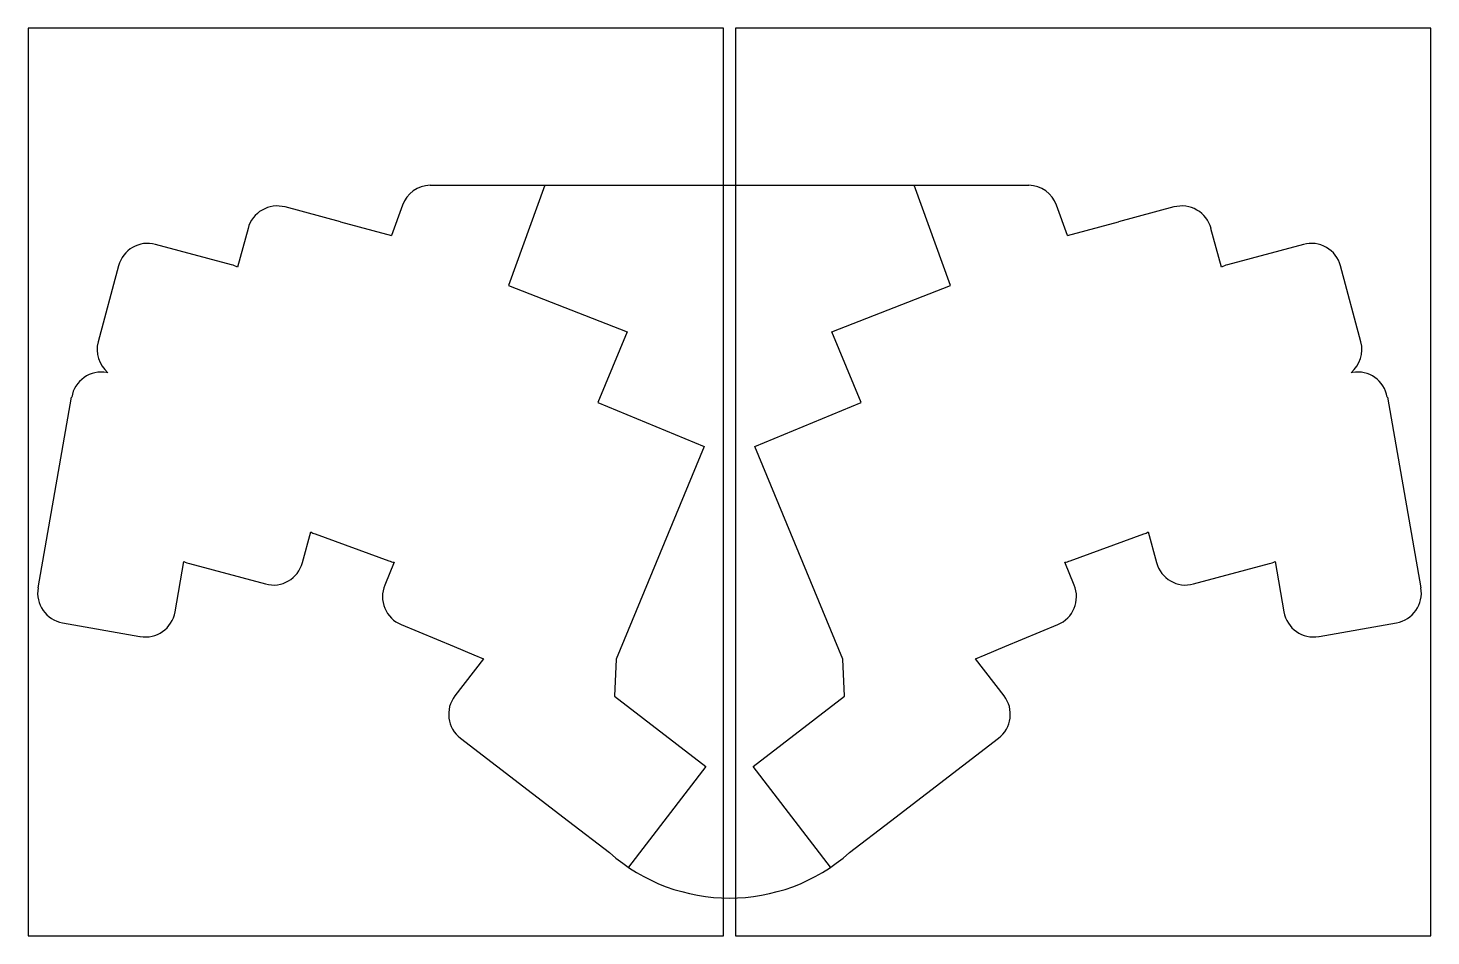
# Model space of a CAD drawing. Header units: millimetres. Extents: x 36 to 268, y -162 to -12.
import ezdxf

# ---------------------------------------------------------------- set-up
doc = ezdxf.new("R2010")
doc.units = ezdxf.units.MM

msp = doc.modelspace()

# ---------------------------------------------------------------- linework, layer by layer
at = {"linetype": 'CONTINUOUS'}
for p, q in [((150.89, -11.93), (35.89, -11.93)), ((35.89, -11.93), (35.89, -161.93)), ((150.89, -161.93), (150.89, -11.93)), ((267.85, -11.93), (152.85, -11.93)), ((152.85, -11.93), (152.85, -161.93)), ((267.85, -161.93), (267.85, -11.93)), ((102.37, -37.87), (201.37, -37.87)), ((102.37, -37.87), (102.37, -37.89)), ((121.36, -37.87), (115.32, -54.47)), ((188.42, -54.47), (182.38, -37.87)), ((201.37, -37.89), (201.37, -37.87)), ((87.55, -43.95), (78.38, -41.49)), ((97.81, -41.18), (95.97, -46.21)), ((207.77, -46.21), (205.94, -41.18)), ((225.36, -41.49), (216.19, -43.95)), ((87.56, -43.95), (95.97, -46.21)), ((207.77, -46.21), (216.18, -43.95)), ((72.26, -45.03), (70.54, -51.42)), ((233.2, -51.42), (231.48, -45.03)), ((69.53, -51.03), (56.97, -47.67)), ((246.77, -47.67), (234.21, -51.03)), ((50.85, -51.2), (47.48, -63.76)), ((256.26, -63.76), (252.89, -51.2)), ((115.32, -54.47), (134.95, -62.1)), ((168.79, -62.1), (188.42, -54.47)), ((134.95, -62.1), (130.1, -73.81)), ((173.64, -73.81), (168.79, -62.1)), ((49.08, -68.87), (48.9, -68.83)), ((254.85, -68.83), (254.66, -68.87)), ((37.55, -104.4), (43.1, -72.89)), ((130.1, -73.81), (147.66, -81.08)), ((156.08, -81.08), (173.64, -73.81)), ((260.64, -72.89), (266.19, -104.4)), ((147.66, -81.08), (133.12, -116.19)), ((170.62, -116.19), (156.08, -81.08)), ((81.27, -100.24), (82.63, -95.18)), ((83.35, -95.51), (95.57, -99.96)), ((208.17, -99.96), (220.39, -95.51)), ((221.11, -95.18), (222.47, -100.24)), ((60.2, -108.4), (61.67, -100.07)), ((62.59, -100.42), (75.15, -103.78)), ((96.45, -100.19), (94.88, -103.96)), ((208.86, -103.96), (207.29, -100.19)), ((228.59, -103.78), (241.15, -100.42)), ((242.07, -100.07), (243.54, -108.4)), ((41.6, -110.2), (54.4, -112.45)), ((97.59, -110.49), (106.37, -114.13)), ((197.37, -114.13), (206.15, -110.49)), ((249.34, -112.45), (262.14, -110.2)), ((106.37, -114.13), (109.6, -115.47)), ((106.37, -114.13), (106.37, -114.13)), ((109.6, -115.47), (109.6, -115.47)), ((109.6, -115.47), (111.18, -116.12)), ((192.56, -116.12), (194.14, -115.47)), ((194.14, -115.47), (197.37, -114.13)), ((111.18, -116.12), (106.47, -122.25)), ((133.12, -116.19), (132.88, -122.34)), ((170.87, -122.34), (170.62, -116.19)), ((197.27, -122.25), (192.56, -116.12)), ((132.88, -122.34), (147.95, -133.91)), ((155.79, -133.91), (170.87, -122.34)), ((107.4, -129.27), (125.25, -142.96)), ((178.49, -142.96), (196.34, -129.27)), ((147.95, -133.91), (135.16, -150.58)), ((168.58, -150.58), (155.79, -133.91)), ((125.25, -142.96), (125.25, -142.96)), ((125.25, -142.96), (132.02, -148.16)), ((171.72, -148.16), (178.49, -142.96)), ((35.89, -161.93), (150.89, -161.93)), ((152.85, -161.93), (267.85, -161.93))]:
    msp.add_line(p, q, dxfattribs=at)
for centre, radius, start, end in [((102.5, -42.89), 5, 91.5308, 160), ((201.24, -42.89), 5, 20, 88.4692), ((77.09, -46.32), 5, 75, 165), ((226.66, -46.32), 5, 15, 105), ((55.68, -52.5), 5, 75, 165), ((248.06, -52.5), 5, 15, 105), ((68.23, -55.86), 5, 422.502, 75), ((235.51, -55.86), 5, 105, 117.498), ((52.31, -65.05), 5, 165, 229.7315), ((251.43, -65.05), 5, 310.2685, 15), ((48.03, -73.76), 5, 80, 170), ((255.71, -73.76), 5, 10, 100), ((85.06, -90.81), 5, 240.8983, 250), ((218.68, -90.81), 5, 290, 299.1017), ((63.89, -95.59), 5, 243.6416, 255), ((76.44, -98.95), 5, 255, 345), ((97.28, -95.26), 5, 250, 260.4319), ((206.46, -95.26), 5, 279.5681, 290), ((227.3, -98.95), 5, 195, 285), ((239.85, -95.59), 5, 285, 296.3584), ((99.5, -105.87), 5, 157.5, 247.5), ((204.24, -105.87), 5, 292.5, 22.5), ((42.47, -105.27), 5, 170, 260), ((261.27, -105.27), 5, 280, 10), ((55.27, -107.53), 5, 260, 350), ((248.47, -107.53), 5, 190, 280), ((108.28, -109.51), 5, 247.4885, 247.5), ((111.51, -110.85), 5, 247.5, 247.5115), ((192.23, -110.85), 5, 292.4885, 292.5), ((195.46, -109.51), 5, 292.5, 292.5115), ((110.44, -125.3), 5, 142.5, 232.5), ((193.3, -125.3), 5, 307.5, 37.5), ((128.29, -139), 5, 232.5, 232.5162), ((175.45, -139), 5, 307.4838, 307.5), ((151.87, -125.67), 30, 228.5678, 311.4322)]:
    msp.add_arc(centre, radius, start, end, dxfattribs=at)

doc.saveas('drawing.dxf')
